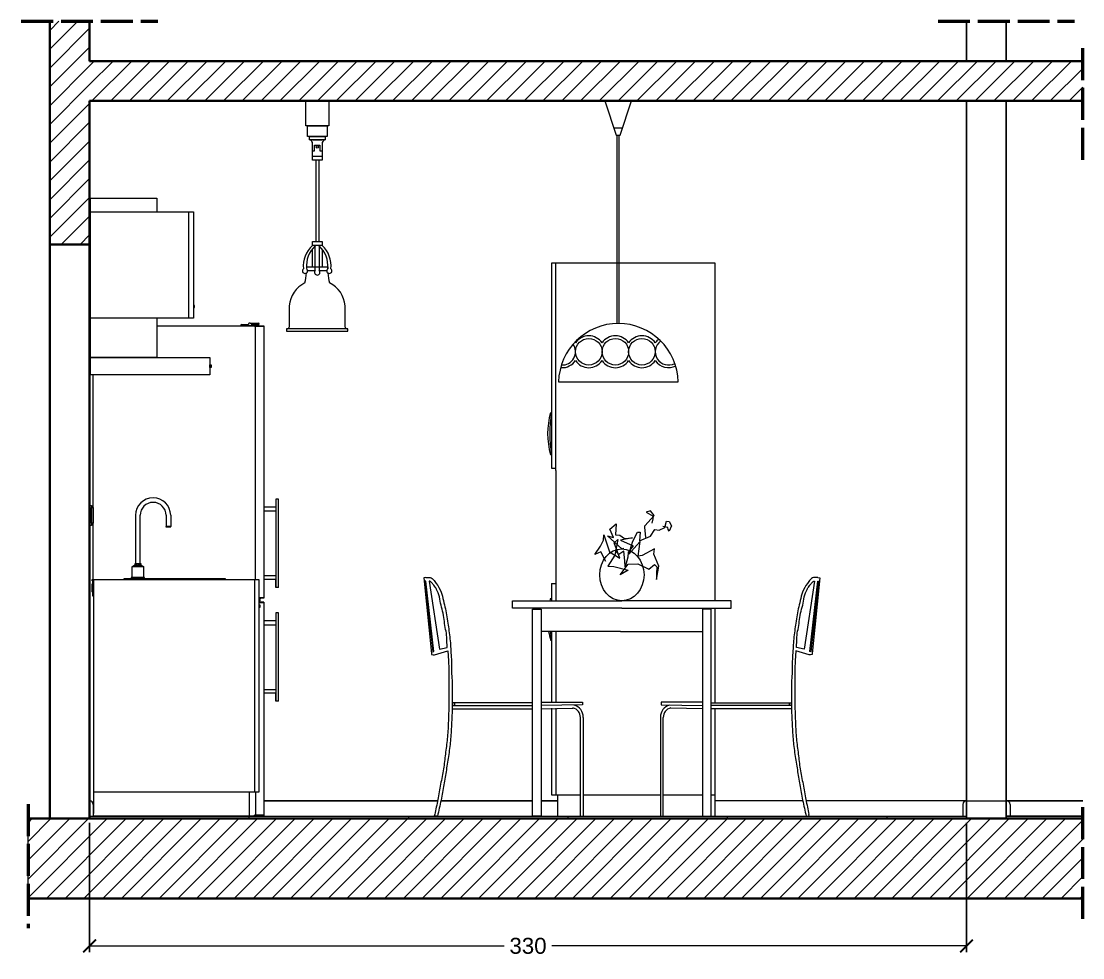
# Model space of a CAD drawing. Header units: inches. Extents: x 693 to 2034, y 503 to 1400.
# Drawn here: x 699.4 to 1098.8, y 502.6 to 855 of the extents above; entities that cross this region are included whole.
import ezdxf

# ---------------------------------------------------------------- set-up
doc = ezdxf.new("R2010")
doc.units = ezdxf.units.IN
doc.header["$MEASUREMENT"] = 0
doc.linetypes.add('ACAD_ISO02W100', pattern=[15, 12, -3])
doc.layers.get('DEFPOINTS').update_dxf_attribs({"color": 210, "lineweight": 18})
doc.layers.add('A-ANNO-DIMS', color=81, linetype='Continuous', lineweight=13, transparency=0.25)
for name, color, linetype, lineweight in [('A-ANNO-SYMB', 3, 'Continuous', 18), ('A-FURN', 1, 'Continuous', 18), ('A-SECT-MCUT', 7, 'Continuous', 35), ('ACCESSORI', 2, 'Continuous', 13), ('pavimento', 51, 'Continuous', 5), ('walll', 41, 'Continuous', 13)]:
    doc.layers.add(name, color=color, linetype=linetype, lineweight=lineweight)
doc.styles.add('ARIAL', font='Arial.ttf')
doc.dimstyles.new('E-0020_TICK_24', dxfattribs={"dimscale": 0.1, "dimtxt": 60, "dimasz": 48, "dimexe": 24, "dimexo": 16, "dimgap": 24, "dimtad": 0, "dimdec": 0, "dimzin": 0, "dimdsep": 46, "dimtxsty": 'ARIAL', "dimblk": 'ARCHTICK', "dimblk1": 'ARCHTICK', "dimblk2": 'ARCHTICK', "dimcen": 24, "dimclrd": 256, "dimclre": 256, "dimclrt": 256, "dimadec": 0, "dimazin": 0, "dimtfac": 1, "dimtdec": 0, "dimtmove": 1, "dimatfit": 3, "dimldrblk": 'OPEN90', "dimfxl": 1, "dimtfill": 1, "dimtolj": 1, "dimtzin": 0, "dimlwd": -1, "dimarcsym": 0})
pattern_1 = [(45, (-1107.4423, -478.116), (-3.535534, 3.535534), [])]

# ---------------------------------------------------------------- blocks, each defined once
blk = doc.blocks.new('_ArchTick')
at = {"color": 0, "linetype": 'ByBlock', "const_width": 0.15}
blk.add_lwpolyline([(-0.5, -0.5), (0.5, 0.5)], dxfattribs=at)
blk = doc.blocks.new('*D11')
at = {"layer": 'A-ANNO-DIMS', "lineweight": -2, "transparency": 16777216}
for p, q in [((725.07, 553.38), (725.07, 504.7)), ((1055.07, 553.38), (1055.07, 504.7))]:
    blk.add_line(p, q, dxfattribs=at)
at = {"layer": 'A-ANNO-DIMS', "transparency": 16777216}
for p, q in [((725.07, 507.1), (881.08, 507.1)), ((1055.07, 507.1), (899.06, 507.1))]:
    blk.add_line(p, q, dxfattribs=at)
at = {"layer": 'DEFPOINTS', "color": 0, "transparency": 16777216}
for p in [(725.07, 554.98), (1055.07, 554.98), (1055.07, 507.1)]:
    blk.add_point(p, dxfattribs=at)
at = {"layer": 'A-ANNO-DIMS', "transparency": 16777216, "xscale": 4.800000000000001, "yscale": 4.800000000000001, "zscale": 4.800000000000001, "rotation": 180}
blk.add_blockref('_ArchTick', (725.07, 507.1), dxfattribs=at)
at = {"layer": 'A-ANNO-DIMS', "transparency": 16777216, "xscale": 4.800000000000001, "yscale": 4.800000000000001, "zscale": 4.800000000000001}
blk.add_blockref('_ArchTick', (1055.07, 507.1), dxfattribs=at)
at = {"layer": 'A-ANNO-DIMS', "transparency": 16777216, "insert": (890.07, 507.1), "char_height": 6, "attachment_point": 5, "style": 'ARIAL', "bg_fill": 3, "box_fill_scale": 1.25, "bg_fill_color": 256, "bg_fill_true_color": 13158600, "bg_fill_transparency": 0}
blk.add_mtext('\\A1;330', dxfattribs=at)
blk = doc.blocks.new('_Open90')

msp = doc.modelspace()

# ---------------------------------------------------------------- hatches: boundary and pattern name
at = {"layer": 'A-SECT-MCUT', "lineweight": 9}
h = msp.add_hatch(dxfattribs=at)
h.set_pattern_fill('ANSI31', color=252, scale=40)
h.paths.add_polyline_path([(725.07, 824.98), (725.07, 839.98), (725.07, 854.98), (710.07, 854.98), (710.07, 824.98), (710.07, 770.98), (725.07, 770.98)])
h = msp.add_hatch(dxfattribs=at)
h.set_pattern_fill('ANSI31', color=252, scale=40)
h.set_pattern_definition(pattern_1)
h.paths.add_polyline_path([(1098.84, 839.98), (1070.07, 839.98), (1055.07, 839.98), (725.07, 839.98), (725.07, 824.98), (1055.07, 824.98), (1070.07, 824.98), (1098.84, 824.98)])

# ---------------------------------------------------------------- linework, layer by layer
for p, q in [((1055.07, 839.98), (1070.07, 839.98)), ((725.07, 838.21), (725.07, 838.21)), ((725.07, 831.14), (725.07, 831.14)), ((1055.07, 824.98), (1070.07, 824.98)), ((1055.07, 554.98), (1055.07, 824.98)), ((1070.07, 554.98), (1070.07, 824.98)), ((1070.07, 555.95), (1098.84, 555.95))]:
    msp.add_line(p, q)
at = {"transparency": 33554592}
msp.add_line((1070.07, 561.73), (1098.84, 561.73), dxfattribs=at)
for points in [[(1055.07, 854.98), (1055.07, 839.98)], [(1070.07, 839.98), (1070.07, 854.98)]]:
    msp.add_lwpolyline(points)
at = {"layer": 'A-ANNO-SYMB', "linetype": 'ACAD_ISO02W100', "lineweight": 50, "transparency": 33554562}
for p, q in [((699.36, 854.98), (750.78, 854.98)), ((1044.36, 854.98), (1095.78, 854.98))]:
    msp.add_line(p, q, dxfattribs=at)
at = {"layer": 'A-ANNO-SYMB', "linetype": 'ACAD_ISO02W100', "lineweight": 50, "transparency": 33554572}
for p, q in [((1098.84, 802.87), (1098.84, 847.66)), ((701.95, 560.45), (701.95, 513.75)), ((1098.84, 517.3), (1098.84, 562.09))]:
    msp.add_line(p, q, dxfattribs=at)
at = {"layer": 'A-FURN'}
for p, q in [((918.97, 824.98), (928.97, 824.98)), ((918.97, 824.98), (923.25, 812.15)), ((924.69, 812.15), (928.97, 824.98)), ((922.32, 814.94), (925.62, 814.94)), ((923.25, 812.15), (924.69, 812.15)), ((923.57, 741.28), (923.57, 812.15)), ((924.37, 741.28), (924.37, 812.15)), ((809.77, 806.27), (809.77, 808.3)), ((809.77, 808.3), (811.72, 808.3)), ((811.72, 808.3), (811.72, 806.23)), ((808.93, 806.27), (809.77, 806.27)), ((811.72, 806.23), (812.66, 806.23)), ((810.22, 802.71), (810.22, 772.12)), ((811.37, 802.71), (811.37, 772.12)), ((762.37, 743.23), (762.37, 783.23)), ((764.17, 783.23), (764.17, 783.23)), ((806.69, 762.57), (810.03, 762.57)), ((807.1, 761.25), (810.03, 761.25)), ((811.42, 762.57), (814.77, 762.57)), ((811.42, 761.25), (814.36, 761.25)), ((764.17, 743.23), (764.17, 743.23)), ((898.59, 691.98), (898.96, 691.98)), ((753.87, 669.11), (753.87, 664.92)), ((755.6, 669.11), (755.6, 664.92)), ((744.13, 664.92), (744.23, 664.92)), ((742.06, 650.29), (741.02, 649.69)), ((743.09, 650.29), (742.06, 650.29)), ((744.47, 650.29), (743.35, 650.29)), ((744.47, 650.29), (745.51, 649.69)), ((726.02, 644.98), (726.02, 644.48)), ((726.02, 644.98), (726.5, 644.98)), ((726.02, 644.48), (726.12, 644.48)), ((726.02, 644.48), (726.07, 644.48)), ((726.02, 643.35), (726.02, 642.85)), ((726.02, 643.35), (726.12, 643.35)), ((726.07, 644.48), (726.07, 644.94)), ((726.07, 644.94), (726.12, 644.94)), ((726.07, 642.85), (726.07, 643.3)), ((726.07, 643.3), (726.12, 643.3)), ((726.12, 644.94), (726.12, 644.48)), ((726.12, 644.48), (726.12, 643.35)), ((726.12, 643.3), (726.12, 642.85)), ((726.5, 644.98), (726.5, 581.38)), ((726.5, 638.86), (726.5, 644.98)), ((787.2, 644.98), (787.2, 564.98)), ((726.02, 642.85), (725.97, 642.85)), ((725.97, 642.85), (725.97, 640.72)), ((725.97, 640.72), (726.02, 640.72)), ((726.02, 642.85), (726.07, 642.85)), ((726.02, 640.72), (726.02, 640.22)), ((726.02, 640.72), (726.07, 640.72)), ((726.02, 640.22), (726.07, 640.22)), ((726.02, 640.22), (726.12, 640.22)), ((726.07, 640.26), (726.07, 640.72)), ((726.07, 640.26), (726.12, 640.26)), ((726.12, 642.85), (726.12, 640.65)), ((726.12, 640.65), (726.12, 640.26)), ((726.12, 640.22), (726.12, 638.86)), ((726.12, 638.86), (726.5, 638.86)), ((884.21, 634.21), (884.21, 636.92)), ((884.21, 636.92), (925.38, 636.92)), ((966.55, 636.92), (925.38, 636.92)), ((966.55, 634.21), (966.55, 636.92)), ((925.38, 634.21), (884.21, 634.21)), ((893.03, 634.21), (893.03, 633.85)), ((925.38, 634.21), (966.55, 634.21)), ((957.73, 634.21), (957.73, 633.85)), ((924.93, 625.38), (895.02, 625.38)), ((900.56, 625.38), (900.56, 598.86)), ((924.93, 625.38), (955.74, 625.38)), ((898.59, 622.12), (898.96, 622.12)), ((895.02, 598.86), (910.52, 598.86)), ((910.52, 597.78), (895.02, 597.6)), ((895.02, 596.24), (907.09, 596.51)), ((900.56, 596.51), (900.56, 563.93)), ((910.52, 598.86), (910.52, 597.78)), ((955.74, 598.86), (940.24, 598.86)), ((940.24, 598.86), (940.24, 597.78)), ((940.24, 597.78), (955.74, 597.6)), ((955.74, 596.24), (943.67, 596.51)), ((726.5, 581.38), (726.5, 556.98)), ((788.8, 564.98), (726.5, 564.98)), ((785.2, 555.93), (785.2, 564.98))]:
    msp.add_line(p, q, dxfattribs=at)
at = {"layer": 'A-FURN', "transparency": 33554636}
for p, q in [((900.56, 685.93), (900.56, 763.93)), ((898.96, 686.9), (900.56, 686.9)), ((900.56, 685.93), (900.56, 642.43)), ((898.96, 643.5), (900.56, 643.5)), ((900.56, 642.43), (900.56, 636.92)), ((898.96, 563.93), (902.56, 563.93)), ((902.56, 563.93), (909.79, 563.93)), ((910.88, 563.93), (939.88, 563.93)), ((940.97, 563.93), (955.74, 563.93)), ((958.99, 563.93), (960.56, 563.93))]:
    msp.add_line(p, q, dxfattribs=at)
at = {"layer": 'A-FURN', "transparency": 33554633}
for p, q in [((788.7, 740.93), (786.11, 740.93)), ((787.17, 740.43), (787.67, 740.43)), ((790.67, 740.13), (787.17, 740.13)), ((787.47, 644.98), (787.47, 740.13)), ((787.67, 740.43), (787.77, 740.43)), ((787.95, 740.43), (787.95, 740.93)), ((788.7, 740.93), (788.45, 740.93)), ((788.45, 740.93), (788.45, 740.43)), ((796.17, 675.23), (795.17, 675.23)), ((795.17, 675.23), (795.17, 641.93)), ((795.17, 675.23), (795.17, 672.23)), ((796.17, 644.93), (796.17, 675.23)), ((795.17, 672.23), (790.67, 672.23)), ((790.67, 670.73), (795.17, 670.73)), ((790.67, 646.43), (795.17, 646.43)), ((795.17, 644.93), (790.67, 644.93)), ((795.17, 641.93), (795.17, 644.93)), ((796.17, 641.93), (796.17, 644.93)), ((851.59, 645.66), (850.87, 645.58)), ((850.87, 645.58), (853.75, 617.16)), ((851.59, 644.39), (851.32, 644.39)), ((851.32, 644.39), (854.29, 617.7)), ((854.67, 617.88), (851.6, 644.39)), ((852.85, 644.39), (856.82, 618.78)), ((997.91, 644.39), (993.94, 618.78)), ((996.09, 617.88), (999.16, 644.39)), ((999.44, 644.39), (996.47, 617.7)), ((999.89, 645.58), (997.01, 617.16)), ((999.17, 645.66), (999.89, 645.58)), ((999.17, 644.39), (999.44, 644.39)), ((796.17, 641.93), (795.17, 641.93)), ((790.67, 636.43), (788.8, 636.43)), ((790.67, 636.13), (788.8, 636.13)), ((796.17, 632.43), (795.17, 632.43)), ((795.17, 632.43), (795.17, 599.13)), ((795.17, 632.43), (795.17, 629.43)), ((796.17, 602.13), (796.17, 632.43)), ((795.17, 629.43), (790.67, 629.43)), ((790.67, 627.93), (795.17, 627.93)), ((856.82, 618.78), (859.69, 619.43)), ((993.94, 618.78), (991.07, 619.43)), ((853.75, 617.16), (853.79, 616.8)), ((853.79, 616.8), (854.38, 616.62)), ((854.29, 617.7), (854.67, 617.88)), ((854.38, 616.62), (854.83, 616.62)), ((854.83, 616.62), (859.92, 618.1)), ((995.93, 616.62), (990.84, 618.1)), ((996.38, 616.62), (995.93, 616.62)), ((996.47, 617.7), (996.09, 617.88)), ((996.97, 616.8), (996.38, 616.62)), ((997.01, 617.16), (996.97, 616.8)), ((891.77, 598.58), (861.5, 598.58)), ((861.5, 596.24), (891.77, 596.24)), ((861.69, 598.58), (861.68, 597.5)), ((861.68, 597.5), (891.77, 597.5)), ((862.4, 598.58), (862.4, 597.5)), ((958.99, 598.58), (989.26, 598.58)), ((989.08, 597.5), (958.99, 597.5)), ((989.26, 596.24), (958.99, 596.24)), ((988.36, 598.58), (988.36, 597.5)), ((989.07, 598.58), (989.08, 597.5))]:
    msp.add_line(p, q, dxfattribs=at)
at = {"layer": 'A-FURN', "transparency": 33554508}
for p, q in [((788.8, 638.23), (790.67, 638.23)), ((790.67, 637.93), (788.8, 637.93)), ((788.8, 637.93), (789.47, 637.93)), ((788.8, 637.44), (789.17, 637.44)), ((789.17, 636.94), (788.8, 636.94)), ((789.17, 637.44), (789.17, 636.94))]:
    msp.add_line(p, q, dxfattribs=at)
at = {"layer": 'A-FURN', "transparency": 33554518}
for p, q in [((788.97, 637.93), (788.97, 637.44)), ((788.97, 636.94), (788.97, 636.43))]:
    msp.add_line(p, q, dxfattribs=at)
at = {"layer": 'A-FURN', "transparency": 33554653}
for p, q in [((790.67, 603.63), (795.17, 603.63)), ((795.17, 602.13), (790.67, 602.13)), ((795.17, 599.13), (795.17, 602.13)), ((796.17, 599.13), (796.17, 602.13)), ((796.17, 599.13), (795.17, 599.13))]:
    msp.add_line(p, q, dxfattribs=at)
at = {"layer": 'A-FURN'}
for points in [[(806.51, 824.98), (815.08, 824.98), (815.08, 815.64), (806.51, 815.64)], [(807.08, 815.64), (814.5, 815.64), (814.5, 811.61), (807.08, 811.61)], [(807.88, 811.61), (813.71, 811.61), (813.71, 810.35), (807.88, 810.35)], [(808.93, 804.28), (812.66, 804.28), (812.66, 802.71), (808.93, 802.71)], [(808.93, 772.12), (812.66, 772.12), (812.66, 770.55), (808.93, 770.55)], [(764.61, 747.99), (764.17, 747.99), (764.17, 747.23), (764.61, 747.23)], [(799.23, 738.4), (822.23, 738.4), (822.23, 739.22), (799.23, 739.22)], [(770.37, 721.98), (725.37, 721.98), (725.37, 728.48), (770.37, 728.48)], [(770.87, 724.73), (770.37, 724.73), (770.37, 725.73), (770.87, 725.73)], [(755.69, 664.92), (753.77, 664.92), (753.77, 664.77), (755.69, 664.77)], [(745.71, 645.69), (740.78, 645.69), (740.78, 645.34), (745.71, 645.34)], [(789.24, 635.26), (788.8, 635.26), (788.8, 634.5), (789.24, 634.5)]]:
    msp.add_lwpolyline(points, close=True, dxfattribs=at)
for points in [[(808.93, 810.35), (812.66, 810.35)], [(808.93, 803.18), (808.93, 809.37)], [(812.66, 809.37), (812.66, 803.05)], [(725.37, 766.79), (725.37, 788.48), (750.37, 788.48), (750.37, 783.23)], [(725.37, 763.67), (725.37, 783.23), (764.17, 783.23), (764.17, 743.23), (725.37, 743.23), (725.37, 763.67)], [(812.66, 769.13), (812.66, 762.5), (808.93, 762.5), (808.93, 769.3)], [(810.03, 761.25), (810.03, 770.55)], [(811.42, 770.55), (811.42, 761.25)], [(750.37, 743.23), (750.37, 728.48), (725.37, 728.48), (725.37, 763.67)], [(800.19, 747.93), (800.19, 739.89)], [(821.27, 739.89), (821.27, 747.93)], [(901.57, 719.29), (946.57, 719.29)], [(742.4, 669.11), (742.4, 650.79)], [(743.35, 650.79), (744.13, 650.79), (744.13, 669.12)], [(726.47, 638.86), (726.47, 666.1)], [(743.35, 649.69), (741.02, 649.69), (741.02, 645.69), (745.51, 645.69), (745.51, 649.69), (743.35, 649.69)], [(743.35, 650.79), (742.06, 650.79), (742.06, 650.29), (743.35, 650.29)], [(743.35, 650.29), (744.47, 650.29), (744.47, 650.79), (743.35, 650.79)], [(726.5, 644.98), (776.11, 644.98)], [(738.12, 644.98), (738.12, 645.34), (776.11, 645.34), (776.11, 644.98)], [(960.56, 598.86), (960.56, 634.21)], [(898.96, 625.38), (898.96, 598.86)], [(898.96, 596.51), (898.96, 563.93)]]:
    msp.add_lwpolyline(points, dxfattribs=at)
at = {"layer": 'A-FURN', "transparency": 33554636}
for points in [[(960.56, 636.92), (960.56, 763.93), (898.96, 763.93), (898.96, 686.9)], [(898.96, 643.5), (898.96, 636.92)]]:
    msp.add_lwpolyline(points, dxfattribs=at)
at = {"layer": 'A-FURN', "transparency": 33554633}
for points in [[(750.37, 740.43), (790.67, 740.43), (790.67, 637.93)], [(788.95, 740.43), (781.95, 740.43)], [(782.24, 740.93), (784.86, 740.93)], [(784.95, 741.03), (784.95, 741.26)], [(785.49, 741.43), (788.69, 741.43)], [(898.59, 707.68), (898.96, 707.68)], [(898.59, 637.82), (898.96, 637.82)]]:
    msp.add_lwpolyline(points, dxfattribs=at)
at = {"layer": 'A-FURN', "transparency": 33554518}
msp.add_lwpolyline([(726.47, 672.03), (726.47, 721.98)], dxfattribs=at)
at = {"layer": 'A-FURN', "transparency": 33554687}
msp.add_lwpolyline([(776.11, 644.98), (788.8, 644.98), (788.8, 564.98)], dxfattribs=at)
at = {"layer": 'A-FURN'}
for centre, radius in [((810.77, 807.69), 0.435), ((912.94, 730.65), 5), ((922.94, 730.65), 5), ((932.94, 730.65), 5)]:
    msp.add_circle(centre, radius, dxfattribs=at)
for centre, radius, start, end in [((807.56, 808.96), 1.42, 16.547, 77.299), ((814.02, 808.96), 1.42, 102.701, 163.453), ((815.35, 763.08), 9.85, 130.6813, 187.1139), ((817.06, 762.85), 10.38, 132.6605, 184.9392), ((804.4, 762.85), 10.38, 355.0608, 47.4056), ((805.67, 763.02), 10.27, 353.5338, 47.1594), ((806.14, 761.07), 0.973, 125.6183, 53.1721), ((788.91, 761.25), 17.82, 344.615, 356.8708), ((810.73, 760.5), 1.02, 133.5712, 47.4263), ((815.31, 761.07), 0.973, 126.8279, 54.3817), ((832.54, 761.25), 17.82, 175.7636, 178.0803), ((832.54, 761.25), 17.82, 183.1292, 195.385), ((810.73, 747.01), 10.58, 115.9628, 175.0209), ((810.73, 747.01), 10.58, 4.9791, 64.0372), ((799.39, 740.02), 0.811, 258.7669, 350.6091), ((822.07, 740.02), 0.811, 189.3909, 281.2331), ((924.07, 718.78), 22.51, 1.2875, 178.7125), ((912.94, 730.65), 6, 33.5573, 146.4427), ((922.94, 730.65), 6, 33.5573, 146.4427), ((932.94, 730.65), 6, 33.5573, 146.4427), ((942.94, 730.65), 6, 126.1174, 146.4427), ((902.94, 730.65), 5, 266.5974, 34.7636), ((902.94, 730.65), 6, 33.5573, 34.7636), ((942.94, 730.65), 5, 126.1174, 298.2254), ((902.94, 730.65), 6, 266.5974, 326.4427), ((912.94, 730.65), 6, 213.5573, 326.4427), ((922.94, 730.65), 6, 213.5573, 326.4427), ((932.94, 730.65), 6, 213.5573, 326.4427), ((942.94, 730.65), 6, 213.5573, 298.2254), ((749, 669.11), 6.6, 0, 180), ((749, 669.11), 4.87, 0, 180), ((906.26, 593.16), 3.53, 358.9053, 77.9251), ((906.03, 593.09), 4.85, 359.9387, 73.414), ((944.73, 593.09), 4.85, 106.586, 180.0613), ((944.5, 593.16), 3.53, 102.0749, 181.0947)]:
    msp.add_arc(centre, radius, start, end, dxfattribs=at)
at = {"layer": 'A-FURN', "transparency": 33554633}
for centre, radius, start, end in [((925.51, 699.83), 28.05, 163.7506, 196.2494), ((940.07, 699.83), 41.85, 169.1914, 190.8086), ((925.51, 629.97), 28.05, 163.7506, 165.651), ((940.07, 629.97), 41.85, 169.1914, 170.4395), ((925.51, 629.97), 28.05, 189.4211, 196.2494), ((940.07, 629.97), 41.85, 186.2981, 190.8086)]:
    msp.add_arc(centre, radius, start, end, dxfattribs=at)
for points in [[(782.24, 740.93), (781.95, 740.68), (782.24, 740.43)], [(786.11, 740.93), (785.99, 740.89), (785.95, 740.78), (785.92, 740.48), (785.69, 740.43)], [(788.7, 740.93), (788.95, 741.18), (788.69, 741.43)], [(859.69, 619.43), (859.53, 621.67), (859.34, 624.74), (858.8, 627.62), (858.44, 630.69), (857.72, 633.76), (857, 636.82), (856.28, 639.89), (855.74, 640.97), (855.19, 642.05), (854.65, 642.77), (853.93, 643.67), (853.39, 644.21), (852.85, 644.39)], [(991.07, 619.43), (991.23, 621.67), (991.42, 624.74), (991.96, 627.62), (992.32, 630.69), (993.04, 633.76), (993.76, 636.82), (994.48, 639.89), (995.02, 640.97), (995.57, 642.05), (996.11, 642.77), (996.83, 643.67), (997.37, 644.21), (997.91, 644.39)]]:
    msp.add_spline(points, degree=3, dxfattribs=at)
for points, knots in [([(784.95, 741.03), (784.95, 741.01), (784.93, 740.96), (784.89, 740.95), (784.86, 740.93)], [0.0649436, 0.0649436, 0.0649436, 0.0649436, 0.1241038, 0.2061372, 0.2061372, 0.2061372, 0.2061372]), ([(785.49, 741.43), (785.42, 741.43), (785.28, 741.43), (785.12, 741.4), (785.01, 741.38), (784.97, 741.33), (784.95, 741.28), (784.95, 741.26)], [0, 0, 0, 0, 0.229968, 0.4114202, 0.486374, 0.5496903, 0.6120869, 0.6120869, 0.6120869, 0.6120869])]:
    msp.add_open_spline(points, degree=3, knots=knots, dxfattribs=at)
at = {"layer": 'A-SECT-MCUT'}
for p, q in [((710.07, 839.98), (710.07, 770.98)), ((1055.07, 839.98), (725.07, 839.98)), ((1055.07, 824.98), (725.07, 824.98)), ((725.07, 824.98), (725.07, 770.98)), ((710.07, 770.98), (725.07, 770.98)), ((710.07, 770.98), (710.07, 554.98)), ((725.07, 770.98), (725.07, 554.98)), ((725.07, 554.98), (1055.07, 554.98))]:
    msp.add_line(p, q, dxfattribs=at)
for points in [[(710.07, 824.98), (710.07, 854.98)], [(725.07, 854.98), (725.07, 839.98)], [(1055.07, 839.98), (1098.84, 839.98)], [(1098.84, 824.98), (1055.07, 824.98)]]:
    msp.add_lwpolyline(points, dxfattribs=at)
at = {"layer": 'ACCESSORI'}
for points in [[(725.07, 672.81), (725.8, 672.81), (725.8, 665.3), (725.07, 665.3)], [(725.8, 672.03), (726.39, 672.03), (726.39, 666.1), (725.8, 666.1)]]:
    msp.add_lwpolyline(points, close=True, dxfattribs=at)
for points in [[(934.44, 660.7), (934.03, 664.6), (934.03, 665.13), (937.52, 669.03), (936.18, 670.77), (934.57, 670.23), (937.12, 668.76), (936.99, 667.82), (936.72, 666.21)], [(919.4, 651.71), (917.52, 655.34), (915.24, 654.4), (917.38, 657.48), (918.46, 659.77), (918.59, 661.78), (920.74, 655.34), (924.63, 652.92), (922.49, 658.69), (923.83, 660.03), (922.75, 654.13), (920.07, 649.97), (922.35, 649.83), (927.72, 648.49), (924.77, 646.75), (927.72, 650.77), (931.35, 650.91), (935.51, 648.89), (937.66, 650.64), (938.6, 649.7), (938.46, 647.15), (938.46, 645), (939.27, 649.97), (937.39, 654.53), (937.66, 656.54), (933.09, 653.99), (931.48, 653.73), (932.29, 659.23), (931.08, 657.89), (927.99, 654.53), (929.47, 659.36), (931.21, 662.72), (932.29, 662.72), (932.02, 659.5), (936.18, 661.24), (937.79, 663.79), (939.4, 663.52), (941.55, 664.46), (942.22, 666.88), (943.16, 666.74), (944.1, 665.13), (943.16, 663.12), (942.76, 663.79), (942.63, 664.46), (940.75, 664.87)], [(925.38, 656.48), (919.94, 661.38), (922.22, 660.7), (920.88, 663.93), (923.29, 665.94), (923.02, 661.78), (924.63, 661.64), (926.38, 660.44), (929.33, 660.57), (924.9, 659.77), (929.6, 657.62), (927.72, 655.2), (927.59, 653.32), (926.65, 649.7), (926.51, 651.98), (926.11, 655.6), (924.23, 654.4), (923.02, 656.01), (926.11, 656.68)]]:
    msp.add_lwpolyline(points, dxfattribs=at)
msp.add_ellipse((925.38, 646.7), major_axis=(0, -9.78), ratio=0.853242, dxfattribs=at)
at = {"layer": 'DEFPOINTS'}
msp.add_line((701.95, 524.96), (701.95, 554.98), dxfattribs=at)
at = {"layer": 'pavimento'}
msp.add_line((725.07, 555.93), (1055.07, 555.93), dxfattribs=at)
at = {"layer": 'walll'}
for p, q in [((725.07, 561.73), (725.07, 561.73)), ((1055.07, 561.73), (1055.07, 561.73)), ((1055.07, 561.73), (1070.07, 561.73)), ((1070.07, 555.93), (1070.07, 561.73)), ((1070.07, 561.73), (1070.07, 561.73)), ((1071.47, 560.33), (1071.47, 555.93))]:
    msp.add_line(p, q, dxfattribs=at)
at = {"layer": 'walll', "transparency": 33554618}
for p, q in [((855.96, 561.73), (790.67, 561.73)), ((790.67, 561.73), (855.99, 561.73)), ((891.77, 561.73), (857.24, 561.73)), ((857.24, 561.73), (891.77, 561.73)), ((895.02, 561.73), (901.19, 561.73)), ((993.45, 561.73), (960.56, 561.73)), ((993.45, 561.73), (982.32, 561.73)), ((1005.77, 561.73), (994.74, 561.73)), ((1055.07, 561.73), (994.74, 561.73))]:
    msp.add_line(p, q, dxfattribs=at)
at = {"layer": 'walll', "transparency": 33554495}
msp.add_line((901.19, 561.73), (895.02, 561.73), dxfattribs=at)
at = {"layer": 'walll'}
for centre, start, end in [((725.07, 560.33), 0, 90), ((1055.07, 560.33), 90, 180), ((1070.07, 560.33), 0, 90)]:
    msp.add_arc(centre, 1.4, start, end, dxfattribs=at)

# ---------------------------------------------------------------- next in the draw order: dimensions: what is measured, and where the dimension line sits
at = {"layer": 'A-ANNO-DIMS'}
dim = msp.add_linear_dim(base=(1055.07, 507.1), p1=(725.07, 554.98), p2=(1055.07, 554.98), dimstyle='E-0020_TICK_24', dxfattribs=at)
dim.commit()
dim.dimension.update_dxf_attribs({"geometry": '*D11', "text_midpoint": (890.07, 507.1)})

# ---------------------------------------------------------------- next in the draw order: hatches: boundary and pattern name
at = {"layer": 'A-SECT-MCUT', "lineweight": 9}
h = msp.add_hatch(dxfattribs=at)
h.set_pattern_fill('ANSI31', color=252, scale=40)
h.set_pattern_definition(pattern_1)
h.paths.add_polyline_path([(1098.84, 554.98), (1070.07, 554.98), (701.95, 554.98), (701.95, 524.96), (1098.84, 524.96)])

# ---------------------------------------------------------------- next in the draw order: linework, layer by layer
at = {"layer": 'A-FURN'}
for p, q in [((909.79, 555.93), (909.79, 593.09)), ((910.88, 593.09), (910.88, 555.93)), ((939.88, 593.09), (939.88, 555.93)), ((940.97, 555.93), (940.96, 593.09)), ((787.47, 564.98), (787.47, 556.23)), ((787.17, 555.93), (787.17, 556.23)), ((790.67, 556.23), (787.17, 556.23))]:
    msp.add_line(p, q, dxfattribs=at)
at = {"layer": 'A-FURN', "transparency": 33554636}
msp.add_line((901.19, 563.93), (901.19, 555.93), dxfattribs=at)
at = {"layer": 'A-FURN', "transparency": 33554633}
for p, q in [((854.85, 555.94), (855.01, 556.56)), ((855.93, 555.93), (854.85, 555.94)), ((994.83, 555.93), (995.91, 555.94)), ((995.91, 555.94), (995.75, 556.56))]:
    msp.add_line(p, q, dxfattribs=at)
msp.add_lwpolyline([(790.67, 636.43), (790.67, 555.93), (726.47, 555.93)], dxfattribs=at)
at = {"layer": 'A-FURN'}
for points in [[(891.77, 633.85), (895.02, 633.85), (895.02, 555.93), (891.77, 555.93)], [(958.99, 633.85), (955.74, 633.85), (955.74, 555.93), (958.99, 555.93)]]:
    msp.add_lwpolyline(points, close=True, dxfattribs=at)
at = {"layer": 'A-FURN', "transparency": 33554636}
msp.add_lwpolyline([(901.19, 555.93), (960.56, 555.93), (960.56, 596.24)], dxfattribs=at)
at = {"layer": 'A-FURN', "transparency": 33554633}
for points in [[(851.59, 645.66), (852.14, 645.72), (852.96, 645.82), (854.21, 645.27), (854.88, 644.38), (856.13, 642.76), (857.49, 640.41), (858.22, 637.07), (859.03, 633.96), (859.49, 630.87), (860.1, 627.88), (860.4, 624.86), (860.83, 621.92), (860.96, 618.84), (861.16, 615.78), (861.39, 612.59), (861.22, 609.46), (861.51, 607.3), (861.5, 605.2), (861.5, 603.09), (861.5, 600.57), (861.5, 598.28), (861.52, 595.28), (861.31, 590.77), (861.04, 585.04), (860.27, 579.15), (859.34, 573.39), (858.45, 567.67), (857.38, 561.86), (856.47, 557.94), (856, 555.93)], [(999.17, 645.66), (998.62, 645.72), (997.8, 645.82), (996.55, 645.27), (995.88, 644.38), (994.63, 642.76), (993.27, 640.41), (992.54, 637.07), (991.73, 633.96), (991.27, 630.87), (990.66, 627.88), (990.35, 624.86), (989.93, 621.92), (989.8, 618.84), (989.6, 615.78), (989.37, 612.59), (989.54, 609.46), (989.25, 607.3), (989.26, 605.2), (989.26, 603.09), (989.26, 600.57), (989.26, 598.28), (989.24, 595.28), (989.45, 590.77), (989.71, 585.04), (990.48, 579.15), (991.42, 573.39), (992.31, 567.67), (993.38, 561.86), (994.29, 557.94), (994.76, 555.93)]]:
    msp.add_open_spline(points, degree=3, knots=[0, 0, 0, 0, 1.620111, 2.426212, 3.9712, 4.874546, 8.585996, 11.954161, 15.103252, 18.216119, 21.328986, 24.237011, 27.329802, 30.221064, 33.47305, 36.542761, 39.788438, 42.859384, 43.039396, 46.105061, 49.170726, 50.61628, 52.961896, 58.190808, 64.153006, 70.153797, 75.994865, 81.658139, 87.52964, 93.716048, 93.716048, 93.716048, 93.716048], dxfattribs=at)
for points in [[(859.92, 618.1), (860.06, 615.72), (860.24, 612.47), (860.24, 609.41), (860.24, 606.16), (860.24, 603.09), (860.24, 600.03), (860.24, 596.96), (860.06, 591.01), (859.7, 585.06), (858.98, 579.29), (858.26, 573.7), (857.18, 567.93), (856.1, 562.15), (855.01, 556.56)], [(990.84, 618.1), (990.7, 615.72), (990.52, 612.47), (990.52, 609.41), (990.52, 606.16), (990.52, 603.09), (990.52, 600.03), (990.52, 596.96), (990.7, 591.01), (991.06, 585.06), (991.78, 579.29), (992.5, 573.7), (993.58, 567.93), (994.66, 562.15), (995.75, 556.56)]]:
    msp.add_spline(points, degree=3, dxfattribs=at)
at = {"layer": 'A-SECT-MCUT'}
for p, q in [((725.07, 554.98), (701.87, 554.98)), ((1055.07, 554.98), (1098.84, 554.98)), ((1098.84, 524.96), (701.95, 524.96))]:
    msp.add_line(p, q, dxfattribs=at)
at = {"layer": 'DEFPOINTS'}
msp.add_line((701.95, 554.98), (1070.07, 554.98), dxfattribs=at)
at = {"layer": 'pavimento'}
for p, q in [((785.07, 555.93), (785.07, 554.98)), ((845.07, 555.93), (845.07, 554.98)), ((905.07, 555.93), (905.07, 554.98)), ((965.07, 555.93), (965.07, 554.98)), ((1025.07, 555.93), (1025.07, 554.98))]:
    msp.add_line(p, q, dxfattribs=at)
at = {"layer": 'walll'}
for p, q in [((725.07, 555.93), (725.07, 561.73)), ((726.47, 560.33), (726.47, 555.93)), ((1053.67, 560.33), (1053.67, 555.93)), ((1055.07, 555.93), (1055.07, 561.73))]:
    msp.add_line(p, q, dxfattribs=at)

doc.saveas('drawing.dxf')
